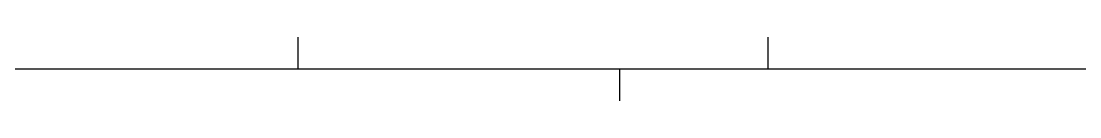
# Model space of a CAD drawing. Extents: x 14 to 1178, y 12 to 836.
# Drawn here: x 483.5 to 540.6, y 828.5 to 831.9 of the extents above; entities that cross this region are included whole.
import ezdxf

# ---------------------------------------------------------------- set-up
doc = ezdxf.new("R2010")
doc.units = 0
doc.layers.add('Gibson-Explorer-00-1958', color=7, linetype='CONTINUOUS')

msp = doc.modelspace()

# ---------------------------------------------------------------- linework, layer by layer
at = {"layer": 'Gibson-Explorer-00-1958', "color": 7}
for points in [[(498.414521, 830.196536), (498.414521, 831.877558)], [(523.814521, 830.196536), (523.814521, 831.877558)], [(14.341933, 830.168632), (1161.689961, 830.168632)]]:
    msp.add_lwpolyline(points, dxfattribs=at)
at = {"layer": 'Gibson-Explorer-00-1958', "color": 1}
for points in [[(498.414521, 830.196536), (498.414521, 831.877558)], [(523.814521, 830.196536), (523.814521, 831.877558)], [(14.341933, 830.168632), (1161.689961, 830.168632)], [(515.778843, 830.191703), (515.778843, 828.458647)]]:
    msp.add_lwpolyline(points, dxfattribs=at)

doc.saveas('drawing.dxf')
